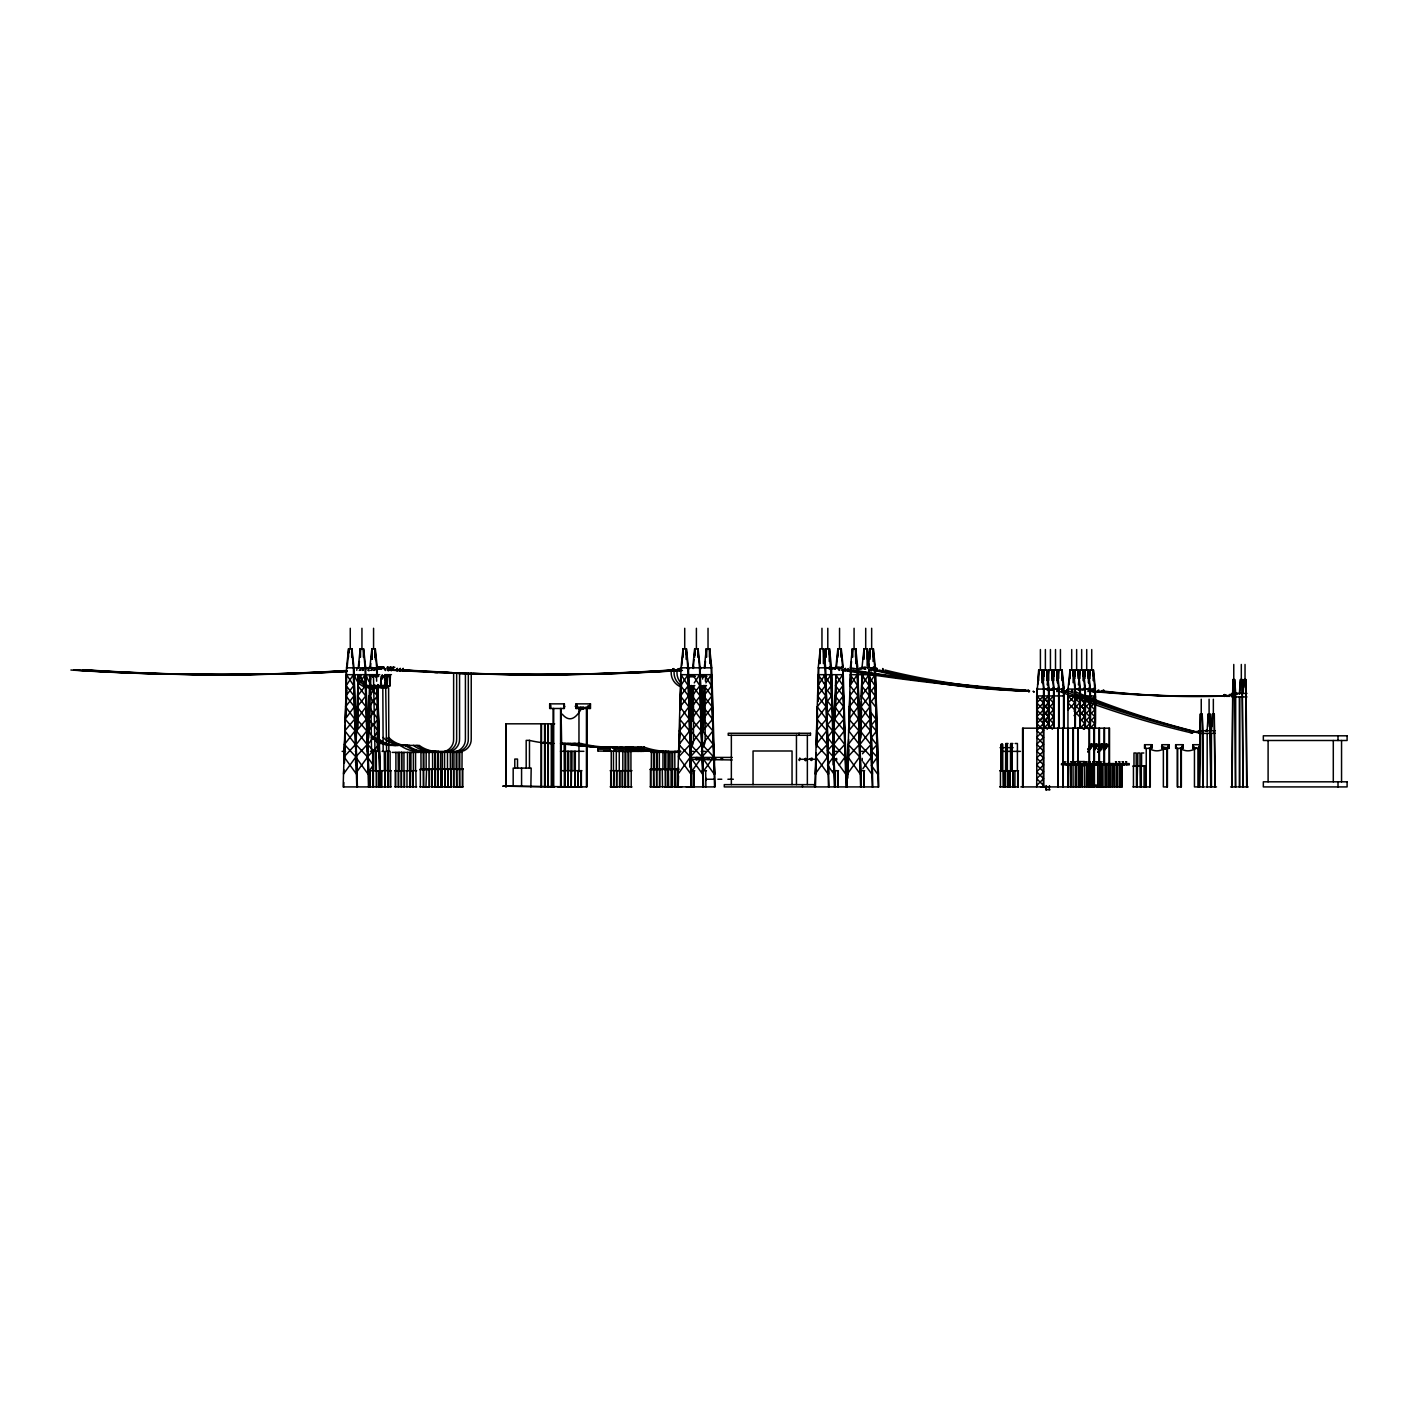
<?xml version="1.0" encoding="UTF-8"?>
<svg xmlns="http://www.w3.org/2000/svg" width="1418" height="1418" viewBox="0 0 1418 1418"><rect width="100%" height="100%" fill="white"/><g stroke="black" fill="none" stroke-linecap="round" stroke-linejoin="round"><path stroke-width="1.5" d="M453.636 673.284L453.618 738.831A12.354 12.301 74.5 0 1 444.578 751.451L444.578 768.928M456.667 673.284L456.649 738.831A12.39 12.319 69 0 1 447.485 751.398L447.485 768.857M459.574 673.284L459.556 738.831A12.372 12.319 72 0 1 450.375 751.398L450.463 752.32M465.423 673.284L465.405 738.831A12.407 12.39 -81.1 0 1 456.188 751.451L456.188 768.928M468.33 673.284L468.312 738.831A12.372 12.337 87.4 0 1 459.095 751.398L459.095 768.857M471.237 673.284L471.219 738.831A12.372 12.354 -86.5 0 1 461.984 751.398L461.896 752.32M610.024 751.345L610.024 747.02L610.378 751.345M379.758 774.139L377.684 685.798M386.848 668.658L387.469 666.85L387.823 668.534M389.737 668.658L390.358 666.85L390.712 668.534M390.499 669.899C392.396 673.231 392.219 665.467 390.499 669.899M392.626 668.658L393.265 666.85L393.619 668.534M834.812 668.658L835.574 666.832L835.805 668.534M840.608 668.658L841.37 666.832L841.601 668.534M847.237 669.899C848.053 673.656 849.364 665.786 847.273 669.562M862.055 667.878C860.212 669.03 864.076 670.271 850.357 667.825L850.587 683.831M872.726 668.658L873.506 666.832L873.718 668.534M1051.961 689.91L1052.723 688.102L1052.936 689.786M1056.871 689.91L1057.633 688.102L1057.863 689.786M1061.887 689.946C1063.216 694.04 1060.487 688.404 1062.915 691.027C1060.132 695.369 1062.791 684.451 1062.88 689.786M1083.21 689.91L1083.831 688.12L1084.185 689.786M1088.049 689.91L1088.669 688.12L1089.042 689.786M1093.118 689.946C1094.129 694.395 1092.197 687.748 1094.076 691.346C1091.169 694.696 1094.271 684.575 1094.111 689.786M702.654 759.038L702.584 774.122L690.229 756.982L701.68 744.61L699.677 685.054L701.715 686.241L703.824 685.479M714.3 759.038L714.211 774.122L704.232 760.278M654.212 768.857L654.123 751.398A74.037 73.541 -90 0 1 629.362 747.02L629.362 751.345L598.077 751.061L598.166 747.02L644.002 747.091A74.037 73.541 -90 0 0 668.711 751.398L668.711 768.857L668.8 751.398M614.685 751.345L614.508 747.02L614.668 748.101M638.153 747.162L638.1 751.416L638.1 747.091A74.037 73.541 90 0 0 662.826 751.398M640.883 749.307L641.06 747.144L641.06 751.469L640.883 749.307L636.877 749.307M644.038 751.345L644.002 747.091L644.038 751.345L615.82 751.416M705.668 779.244L705.774 777.986L705.774 780.52L705.668 779.244L713.981 779.244M799.238 760.385L799.841 758.01L799.504 760.544M805.725 759.942L805.619 758.346L805.814 760.704M379.368 750.831L380.378 774.139M692.285 770.559L702.07 756.982L700.173 674.791M703.913 770.559L713.697 756.982L711.801 674.791M345.762 717.047L346.541 667.825L348.544 648.735L351.983 648.735L353.986 667.825L357.017 774.015M365.667 674.791L368.68 774.122M688.492 674.791L691.523 774.122M818.842 667.825L817.743 701.325L818.239 667.825L820.242 648.735L823.681 648.735L825.684 667.825L828.715 774.015M824.514 663.571L826.074 648.735L829.512 648.735L831.515 667.825L834.546 774.015M850.357 667.825L852.36 648.735L855.798 648.735L857.801 667.825L860.832 774.015M869.429 674.791L872.442 774.122M875.385 675.021L878.398 774.352M823.379 663.571L823.379 648.735L826.02 685.656L828.094 774.015L815.74 756.875L816.077 752.763M379.794 674.684L346.541 674.684L343.138 786.919L391.173 786.919M343.741 786.919L343.883 782.523M344.485 762.707L345.283 736.296M345.886 716.498L346.683 690.087M355.546 762.707L358.222 674.684M357.23 727.505L358.027 701.095M358.63 681.278L358.843 674.684M367.51 751.7L369.85 674.684M368.52 738.494L369.389 709.886M369.921 692.285L370.47 674.684M677.591 786.919L680.995 667.825L682.997 648.735L686.436 648.735L688.439 667.825L691.931 786.848M678.194 786.919L678.531 775.912M679.133 756.113L679.931 729.703M680.534 709.886L681.331 683.494M689.875 767.103L692.339 685.692L700.208 695.99L691.754 706.873L691.984 719.227M691.878 720.893L692.693 694.483M701.839 756.113L703.966 685.692L706.501 685.638L701.112 685.798M703.168 731.901L704.037 703.293M846.688 786.919L843.267 674.684L818.239 674.684L814.836 786.919L878.788 786.919L875.385 669.544M815.439 786.919L816.041 767.103M816.644 747.304L817.442 720.893M818.044 701.095L818.842 674.684M833.075 764.905L835.822 674.684L842.966 685.656L846.262 774.015M835.096 718.696L835.893 692.285M846.936 786.919L850.357 674.684L875.385 674.684M847.822 778.11L848.691 749.502M849.222 731.901L850.091 703.293M850.694 683.494L850.96 669.544M859.769 747.304L861.984 674.684M860.655 738.494L861.453 712.102M862.055 692.285L862.587 674.684M632.375 747.162L632.339 751.416L632.339 747.091A74.037 73.541 90 0 0 657.048 751.398L657.208 752.32M382.045 676.368C376.16 693.331 390.872 685.479 383.569 675.783C380.361 675.517 383.675 678.265 384.597 676.368M386.476 676.368L383.923 676.368L386.458 676.209L386.901 685.638L384.331 685.638L385.2 686.241L387.061 685.798L387.486 676.368L384.952 676.209L387.486 676.368M387.256 685.798L389.968 685.798L390.393 676.368L386.83 676.368L390.393 676.368M702.619 679.045L702.814 674.684M705.42 681.225L705.703 674.684M1200.426 714.034L1199.61 786.919M1207.675 726.583L1208.278 714.034L1210.05 714.034L1211.007 786.919M1211.929 726.583L1212.55 714.034M383.729 668.658L383.817 666.832L384.579 668.658M688.599 668.658L687.677 666.832L687.269 668.534M700.262 668.658L699.712 666.956M1036.7 786.919L1037.196 688.102M1065.592 691.151L1065.273 692.197L1064.262 691.346A1026.1 989.587 90 0 0 1197.359 732.645M1199.327 786.919L1200.284 714.034L1202.18 714.034L1203.138 730.749L1203.138 786.919M1207.179 730.749L1208.136 714.034M1211.451 730.749L1212.408 714.034L1214.304 714.034L1215.261 786.919M1232.951 679.559L1232.136 786.919M1239.704 693.384L1240.52 679.559M1243.763 687.464L1244.224 679.559M600.86 748.101L601.019 747.02L601.161 748.101M603.82 748.172L603.979 747.091A221.899 221.846 90 0 1 567.625 743.44L565.392 743.44A83.609 83.325 -77.1 0 1 560.5 743.652M609.598 748.172L609.74 747.091A129.587 126.078 -90 0 1 574.148 743.44M612.877 748.101L612.984 747.091L613.179 748.101M615.483 748.172L615.642 747.091A153.109 136.784 90 0 1 580.831 743.44L578.615 743.44A49.453 49.01 85.5 0 1 573.741 744.166M615.837 748.172L615.997 747.091L616.156 748.172M617.184 748.101L617.344 747.02L617.504 748.101M620.162 748.172L620.304 747.091L620.464 748.172M621.616 748.172L621.758 747.091L621.917 748.172M625.923 748.172L626.082 747.091L626.242 748.172M627.518 748.172L627.66 747.091L627.819 748.172M631.825 748.172L631.985 747.091L632.127 748.172M691.328 759.321L732.22 759.959M703.009 759.321L705.118 759.392M1198.848 746.683L1199.522 745.815L1199.398 747.782M343.812 769.726L343.528 774.015L355.883 756.875L344.432 744.503L345.318 732.503M344.237 763.309L344.432 744.503L355.085 730.802L345.194 719.121L346.666 687.358M678.46 767.705L678.034 774.122L690.389 756.982L678.938 744.61L679.949 730.908M816.077 761.165L815.226 774.015L827.58 756.875L816.112 744.503L817.388 712.953M1148.881 748.296A1859.902 152.4 90 0 0 1164.763 748.296L1165.791 747.357L1165.436 749.023L1164.125 747.056L1164.284 749.023L1168.822 746.542M1231.852 786.919L1232.809 679.559L1234.724 679.559L1235.681 693.384L1235.681 786.919M1239.403 693.384L1240.36 679.559L1242.274 679.559L1243.125 786.919M1243.125 693.384L1244.082 679.559L1245.997 679.559L1246.954 786.919M848.62 739.363L847.344 774.015L859.698 756.875L848.248 744.503L858.9 730.802L849.01 719.121L850.02 692.48M369.389 708.965L368.308 737.785L369.265 696.008L377.082 685.798L379.475 744.645M688.333 685.107L690.903 774.122L678.548 756.982L679.825 725.059M702.07 756.982L690.601 744.61L701.272 730.908L691.381 719.227L692.533 690.867M839.226 765.082L845.128 756.875L833.678 744.503L844.348 730.802L834.458 719.121L835.929 687.358M848.691 746.577L847.964 774.015M861.453 708.929L860.371 737.768L861.488 701.431M1037.267 695.937L1037.267 723.747M1044.109 695.937L1044.109 723.517M1043.524 709.727L1036.7 716.799L1043.542 723.605L1043.542 695.937L1036.7 702.885L1040.138 706.324L1036.7 709.851L1036.7 723.747L1043.542 716.604M1049.09 695.937L1049.09 723.517M1042.833 717.916L1048.522 723.552L1048.522 695.937L1043.045 701.485M1054.141 695.937L1054.141 723.517M1053.556 709.727L1050.153 713.201L1053.556 716.657L1050.153 720.131L1053.574 723.605L1053.574 695.937L1050.153 699.428L1053.556 702.885L1050.153 706.341L1053.574 709.815M1075.376 695.937L1075.376 709.691M1074.809 709.727L1074.826 695.937L1067.984 702.903L1067.984 709.833L1074.809 702.885L1067.984 695.937L1095.44 695.937L1095.387 723.517M1080.286 695.937L1079.736 716.586M1080.286 716.586L1079.736 695.937L1074.277 701.591M1085.337 695.937L1085.337 723.517M1081.367 699.428L1084.77 702.885L1081.367 706.341L1084.77 709.638L1081.367 713.201L1084.77 716.657L1081.367 720.131L1084.788 723.605L1084.788 695.937L1081.225 699.854L1084.77 703.452L1081.225 706.483M1090.389 695.937L1090.389 723.517M1089.804 709.727L1086.401 713.201L1089.804 716.657L1086.401 720.131L1089.822 723.605L1089.822 695.937L1087.482 700.51M1094.802 709.727L1091.399 713.201L1094.82 716.657L1091.399 720.131L1094.82 723.605L1094.82 695.937L1091.399 699.428L1094.802 702.885L1091.399 706.341L1094.82 709.815M345.318 724.952L344.078 763.309M357.088 728.958L357.885 685.763L365.064 674.791L367.173 744.627L355.723 756.999L368.077 774.122L367.173 744.627L356.521 730.908L358.027 697.798M714.3 756.982L713.325 744.61L702.654 730.908L703.86 701.431M817.495 719.121L816.733 744.503M855.497 657.225L855.497 648.735L858.138 685.656L859.326 744.503L847.875 756.875L860.212 774.015L859.326 744.503L848.655 730.802L849.861 701.325M358.825 674.791L357.885 685.763L365.702 695.99L357.247 706.873L366.411 719.227L356.521 730.908M369.903 674.808L369.726 690.903L370.523 674.808M681.189 680.285L680.073 706.873L689.237 719.227L679.346 730.908L690.017 744.61L678.548 756.982M835.929 680.179L835.06 719.121M848.655 730.802L858.546 719.121L849.382 706.767L857.855 695.884L850.038 685.656L850.977 674.684M862.587 674.791L861.807 690.867M1149.963 786.919L1149.945 748.101M1181.034 748.101L1180.591 749.005M347.144 667.825L348.101 657.225M348.474 652.971L348.846 648.735L348.846 652.971M358.843 667.825L359.41 661.462M359.782 657.225L360.544 648.735L360.544 657.225M370.47 667.825L370.842 663.571M371.215 659.335L372.172 648.735L372.172 659.335M681.792 665.698L682.732 655.098M693.296 667.825L694.04 659.335M694.43 655.098L694.997 648.735L694.997 655.098M704.923 667.825L705.473 661.462M705.863 657.225L706.607 648.735L706.607 657.225M819.232 663.571L820.366 650.862M825.63 657.225L826.393 648.735M836.425 667.825L838.127 648.735L838.127 655.098M850.96 667.825L851.527 661.462M851.899 657.225L852.661 648.735L852.661 657.225M863.349 659.335L864.289 648.735M869.305 659.335L869.872 652.971M1037.639 684.841L1038.986 669.987M1043.382 676.351L1043.949 669.987L1043.949 676.351M1053.521 676.351L1054.088 669.987L1054.088 676.351M1068.959 684.841L1070.289 669.987M1074.649 676.351L1075.216 669.987L1075.216 676.351M1084.717 676.351L1085.284 669.987L1085.284 676.351M704.019 692.569L703.275 730.908M358.222 667.825L360.225 648.735L363.664 648.735L365.684 667.825M369.85 667.825L371.853 648.735L375.291 648.735L377.294 667.825M692.675 667.825L694.678 648.735L698.117 648.735L700.12 667.825L703.541 786.919M704.303 667.825L706.306 648.735L709.744 648.735L711.747 667.825L715.168 786.919L661.71 786.848M843.267 667.825L841.264 648.735L837.825 648.735L835.822 667.825L831.515 667.825M861.984 667.825L863.987 648.735L867.426 648.735L869.429 667.825L874.764 667.825L873.063 648.735L873.063 661.462M868.596 661.462L869.943 648.735L873.382 648.735L875.385 667.825M1037.249 690.513L1038.703 669.987L1042.106 669.987L1044.109 689.077L1044.109 728.178M1042.797 678.478L1043.683 669.987L1047.087 669.987L1049.09 689.077L1049.09 728.178M1047.193 684.841L1048.735 669.987L1052.156 669.987L1054.141 689.077M1052.918 678.478L1053.804 669.987L1057.208 669.987L1059.211 689.077L1063.553 689.077L1061.852 669.987L1061.852 680.605M1062.986 684.841L1064.12 689.077L1062.153 669.987L1058.714 669.987L1057.385 682.714L1057.208 669.987M1075.376 728.178L1075.429 689.077L1073.426 669.987L1069.987 669.987L1067.984 689.077L1094.82 689.077L1093.118 669.987L1093.118 680.605M1074.241 676.351L1074.915 669.987L1078.336 669.987L1080.356 689.077L1080.303 728.178M1078.389 684.841L1079.949 669.987L1083.387 669.987L1085.39 689.077M1084.096 678.478L1084.983 669.987L1088.421 669.987L1090.424 689.077M1088.652 682.714L1089.999 669.987L1093.438 669.987L1095.44 689.077M604.103 750.778L611.991 751.416M610.059 747.658L610.343 748.101M641.202 750.849L628.918 750.849M691.24 757.425L732.22 757.425M836.602 760.172L836.602 758.382M389.968 685.798L387.486 685.798M700.687 685.798L699.854 686.241M1235.308 694.04L1234.688 693.03L1234.422 694.217M816.024 759.924L816.024 758.648M598.219 751.274L598.219 747.091L592.015 746.683A425.772 402.074 -90 0 1 560.801 743.44A72.229 71.981 81.5 0 0 568.122 743.812M626.579 747.091L626.526 751.345L626.526 747.02A74.037 73.541 90 0 0 651.252 751.327M381.956 668.534L381.867 666.903L380.627 667.275M838.694 668.534L838.056 667.134M867.745 668.534L867.089 667.134M1066.974 689.768C1067.683 692.533 1066.496 692.817 1066.885 689.768M387.788 667.683L387.681 668.658M844.384 669.562C847.025 665.042 844.827 674.72 844.454 669.243M1052.9 688.935L1052.812 689.91M366.074 667.382C362.848 669.562 369.247 666.885 366.145 668.534M368.964 667.382C365.755 669.562 372.154 666.885 369.052 668.534M371.853 667.382C368.645 669.562 375.043 666.885 371.941 668.534M377.737 667.275C379.51 664.936 379.439 671.122 377.808 668.534M688.386 667.275L689.449 668.658M1145.088 745.939L1145.07 747.694M377.348 668.534C374.37 665.964 373.838 671.512 377.578 667.134M380.237 668.534L376.621 668.534M831.037 668.534C829.53 671.441 829.264 665.432 831.072 667.275M835.876 667.382L835.663 668.658M863.137 668.534L861.807 668.658M1049.196 689.786C1047.654 692.658 1047.423 686.702 1049.214 688.545M1080.268 689.786C1078.761 692.693 1078.495 686.684 1080.303 688.545M381.052 676.528C385.483 672.15 386.83 688.864 381.69 685.798C382.435 685.319 377.932 676.102 383.587 676.368M389.737 685.798L389.383 676.368M379.492 667.275L380.467 667.134M380.786 668.924L379.528 668.534M382.381 667.275L383.374 667.134M1198.6 731.44L1199.096 733.425L1215.261 733.301M1207.356 729.969L1207.09 731.085L1207.48 730.004M862.25 758.382L862.25 760.828M384.952 668.941C386.635 669.704 384.597 672.274 385.093 668.693M1176.178 745.939L1176.284 747.765M694.271 682.891L699.57 674.791L699.801 686.17M705.898 682.891L711.198 674.791L713.325 744.61L701.857 756.982M824.691 684.22L830.913 674.684L829.211 648.735L829.211 661.462M850.038 685.656L857.199 674.684L860.62 786.848M868.543 684.557L874.782 675.021L877.795 774.352L871.361 765.436L877.281 757.23L871.361 750.831L876.891 744.858L871.361 737.732L876.484 731.139L871.361 725.094L876.129 719.458L871.361 713.024M356.485 772.331L367.563 756.999L356.095 744.627L366.766 730.908L356.875 719.227L366.039 706.873L357.584 695.99L365.401 685.763L358.222 674.791L358.364 680.285M368.184 772.367L373.324 765.224L367.422 757.017L378.872 744.645L368.201 730.926L378.092 719.245L368.928 706.891L377.401 696.008L369.584 685.798M862.835 768.769L871.326 756.982L859.857 744.61L870.528 730.908L860.637 719.227L869.801 706.873L861.346 695.99L861.984 674.791L869.163 685.763L861.346 695.99L861.435 699.606M679.913 728.958L679.701 719.227L688.864 706.873L680.41 695.99L681.048 674.791L688.226 685.763L680.41 695.99L680.693 706.873M691.381 719.227L700.545 706.873L692.09 695.99L699.907 685.763L692.728 674.791M834.458 719.121L843.621 706.767L835.149 695.884L842.966 685.656L843.267 669.544M1088.669 747.357L1091.381 743.883L1093.154 745.248M1088.811 747.481L1091.381 743.883M1087.695 749.36L1091.771 744.149L1093.154 745.23M1087.925 749.537L1092.02 744.326M1088.173 749.732L1092.285 744.521M1088.421 749.927L1092.534 744.698M1088.669 750.104L1092.746 744.875M1093.632 747.286L1096.238 743.776L1098.188 745.248M1093.845 747.481C1096.114 742.022 1098.737 744.113 1094.501 747.995M1094.04 747.623L1096.628 744.149M1094.253 747.8L1096.858 744.326M1093.473 749.927L1097.372 744.698M1093.703 750.104L1097.319 744.521M1093.934 750.246L1097.567 744.698M1094.111 750.37L1097.78 744.875M1094.288 750.476L1098.117 745.159M1098.755 747.357L1101.343 743.794L1103.239 745.248M1098.897 747.481C1103.505 738.548 1104.994 749.555 1097.851 752.107M1097.78 749.36L1101.68 744.149M1097.993 749.537L1101.91 744.326M1098.259 749.732L1102.158 744.521M1098.507 749.927L1102.406 744.698M1098.755 750.104L1102.655 744.875M1097.674 752.001L1103.009 745.035M1103.771 747.357L1106.341 743.794L1108.238 745.248M1104.09 747.623L1106.359 743.883M1104.303 747.8L1106.909 744.326L1108.238 745.23L1104.285 750.441M1104.569 747.995L1107.157 744.521M1103.452 749.732L1106.058 746.258M1103.523 749.927L1107.618 744.698M1103.753 750.104L1107.848 744.875M1103.984 750.246L1108.025 745.035M871.361 690.903L875.119 685.993L869.074 676.758M838.871 668.516C838.747 673.018 841.37 668.339 834.794 667.825M864.2 667.134L864.838 668.534L863.846 668.658M680.073 706.873L688.528 695.99L680.711 685.763L687.89 674.791L688.74 686.082L688.563 685.213M817.459 717.065L817.264 706.767L825.719 695.884L817.902 685.656L825.081 674.684L828.484 786.919M816.112 744.503L826.783 730.802L816.892 719.121L826.056 706.767L817.601 695.884L825.418 685.656L818.239 674.684M700.971 759.321L698.595 759.321M703.505 759.321L701.148 759.321M709.39 759.321L707.033 759.321L709.337 759.392M713.626 759.321L711.251 759.321M716.214 759.321L713.839 759.321M722.967 759.321L720.61 759.321M702.654 730.908L712.545 719.227L703.381 706.873L711.836 695.99L704.019 685.763M1042.886 708.752L1048.522 702.903L1045.101 699.428M862.445 753.791L870.953 744.61L868.826 674.791L861.648 685.763L869.464 695.99L861.01 706.873L870.173 719.227L860.283 730.908L870.953 744.61L871.84 774.122L863.03 761.909M1081.119 713.449L1080.25 714.371L1084.77 709.638M1074.029 715.611L1079.718 709.727M1042.833 722.595L1048.522 716.639L1042.815 711.021M702.849 757.974L705.012 757.868M707.068 757.974L709.177 757.797M1081.154 720.344L1084.77 716.551L1079.311 711.18M362.122 668.622L368.308 667.825M1199.398 733.372L1198.795 732.432M1074.029 708.699L1079.718 702.885L1074.029 697.107M1045.101 706.341L1048.505 702.885L1043.045 697.337M1042.815 715.611L1048.522 709.833L1045.332 706.589M1048.505 709.727L1045.101 713.201L1048.505 716.657L1045.101 720.131L1048.522 723.605M1040.121 720.131L1043.524 716.657L1036.7 709.851L1036.7 695.937L1064.12 695.937M1043.524 723.481L1036.735 730.394L1043.542 737.325L1036.735 744.202L1043.542 751.115L1036.7 758.01L1043.542 764.905L1036.7 771.746L1043.542 778.642L1036.7 785.519M1042.833 729.242L1048.505 723.481M1053.556 723.481L1050.153 726.938L1052.422 729.242M1079.683 716.693L1074.029 710.985M1084.77 723.481L1081.367 726.938L1083.618 729.242M1084.15 729.242L1089.804 723.481M1094.802 723.481L1091.399 726.938L1093.668 729.242M379.297 667.134L380.272 667.275M382.186 667.134L383.179 667.275M388.053 667.134L389.046 667.275M390.943 667.134L391.935 667.275M393.849 667.134L394.842 667.275M836.035 667.134L837.028 667.275M838.924 667.134L839.917 667.275M841.831 667.134L842.806 667.275M862.179 667.134L863.172 667.275M865.069 667.134L866.061 667.275M865.742 669.066L864.696 668.658M867.976 667.134L868.95 667.275M882.652 668.693C884.017 670.448 882.191 672.026 882.74 668.516M1053.184 688.386L1054.159 688.545M1063.11 688.386L1064.085 688.545M1084.433 688.386L1085.408 688.545M1094.359 688.386L1095.334 688.545M550.804 705.42L550.769 707.617M695.742 757.797C698.525 755.936 697.762 761.891 695.564 759.321M698.312 757.797L700.74 757.797M588.045 705.49L589.87 706.891L587.903 706.997M698.808 757.797L700.137 759.321L698.117 759.321M701.361 757.797L702.991 757.797M711.464 757.797L713.396 757.797M714.069 757.797L716.001 757.797M720.823 757.797L722.755 757.797M877.051 668.41C875.101 674.294 881.021 666.761 872.708 667.825M372.633 676.811L371.906 675.783L369.371 676.368L374.795 676.209L372.562 676.811A15.102 15.049 90 0 1 372.225 674.649M707.298 757.726L709.23 757.868M1200.302 729.915C1199.504 735.127 1198.742 727.009 1200.319 731.83M1068.463 688.12L1067.878 689.786M587.85 706.731L581.752 708.38L575.761 706.182M688.599 676.953L689.467 676.368L688.421 675.783M361.023 668.924L367.156 667.825M372.686 668.924L376.78 668.179M677.538 668.924L681.633 668.179M1229.176 694.643L1233.394 693.881M1059.246 691.275A942.19 937.989 -90 0 0 1190.429 732.645L1200.993 730.749M365.472 668.764L371.215 667.825M368.361 668.764L374.104 667.825M1226.694 695.139L1222.848 695.777A1130.518 1107.458 -90 0 1 1090.336 691.275M1190.429 732.645L1194.293 732.025M699.943 676.989L701.13 676.368L699.748 675.766M347.055 670.661L334.152 671.423A2210.29 2202.863 90 0 1 73.807 670.023M345.637 670.909L337.041 671.423A2210.29 2202.863 -90 0 1 76.696 670.023M347.215 671.175L342.908 671.423A2210.29 2202.863 -90 0 1 82.563 670.023M563.602 707.724L564.789 706.554L563.637 705.189M423.964 751.451L421.022 751.327A30.398 30.221 -48.6 0 1 405.264 745.407M346.541 667.825L363.363 667.825M371.569 667.825L376.692 667.825L374.99 648.735L374.99 657.225M680.995 667.825L711.747 667.825M818.239 667.825L830.913 667.825M384.615 674.684L391.457 674.684M680.995 674.684L711.747 674.684M1036.7 689.077L1048.522 689.077L1048.522 728.178M1050.171 689.077L1058.643 689.077L1056.942 669.987L1056.942 680.605M1231.852 693.384L1246.954 693.384M1231.852 696.929L1246.954 696.929M554.668 723.818L505.818 723.818L505.818 786.919M561.28 723.818L561.652 744.734M1199.327 730.749L1215.261 730.749M561.918 743.44L564.151 743.44A246.785 242.496 90 0 0 600.966 747.091M570.869 743.44L568.636 743.44A69.801 69.092 -90 0 1 563.761 743.794M574.219 743.44L571.986 743.44A73.594 73.275 80.2 0 1 564.701 743.776M575.318 743.44L577.551 743.44A102.575 94.439 67 0 0 612.718 747.144L612.842 747.782M1005.805 743.493L1008.038 743.493M1010.609 743.493L1012.824 743.493M1015.182 743.493L1017.415 743.493L1017.415 770.701M1200.213 744.698L1192.857 744.698L1192.857 748.385L1200.213 748.385M598.041 747.658L643.878 747.711M1000.062 747.676L1003.625 747.676M1004.742 747.676L1008.304 747.676M1009.581 747.676L1013.126 747.676M597.988 749.183L610.024 749.183M614.331 749.183L637.923 749.253M639.819 749.253L643.825 749.253M618.851 750.849L622.856 750.849M560.447 751.31L583.897 751.31M342.128 751.38L345.549 751.38M355.333 751.38L356.308 751.38M370.435 751.38L372.65 751.38L372.65 770.701M378.482 751.38L373.873 751.38L373.732 770.772M382.045 751.38L384.278 751.38L384.42 770.772M680.906 751.398L651.216 751.451L651.216 752.391L677.857 752.32L677.857 751.398A11.309 11.255 80.1 0 0 679.506 751.522M689.839 751.38L690.867 751.38M691.488 751.38L693.721 751.38M701.201 751.38L702.513 751.38M703.151 751.38L705.366 751.38M832.969 751.38L834.44 751.38M835.167 751.38L837.382 751.38M861.364 751.38L863.58 751.38M1002.756 751.38L1020.481 751.38M392.201 752.391L419.267 752.391M420.933 752.391L447.574 752.32M448.177 752.32L459.184 752.32M462.073 752.32L459.786 752.32L459.769 768.857M678.442 752.32L680.02 752.32M1143.812 752.993L1141.579 752.993L1141.579 766.057M799.185 759.286L815.74 759.286M832.738 759.286L836.531 759.286M804.538 759.605L805.867 759.605M1076.12 761.572L1084.841 761.572L1084.841 765.809M1129.26 764.71L1061.426 764.71L1061.603 763.611L1129.26 763.611L1129.082 764.71M1145.886 766.057L1132.911 766.057L1145.886 766.145L1145.886 786.919M678.637 768.857L650.1 769.495L678.637 769.425M422.741 769.371L430.008 769.425M434.351 769.371L441.742 769.495M444.33 769.371L451.58 769.371M463.19 769.371L455.94 769.425M653.024 769.371L660.274 769.425M664.617 769.371L671.689 769.495M678.637 769.371L674.596 769.425M560.854 770.701L581.912 770.701M610.165 770.701L620.34 770.701M690.424 770.701L694.785 770.772M702.07 770.701L706.448 770.701M832.969 770.701L838.463 770.701M859.946 770.701L864.661 770.701M717.88 779.244L721.78 779.244M727.895 779.244L733.336 779.244M1093.083 785.147L1096.947 785.147L1096.947 786.919M422.741 786.848L430.008 786.777L419.834 786.848M434.351 786.848L441.742 786.919M444.33 786.848L451.58 786.777L431.444 786.919M455.94 786.848L463.19 786.777L453.016 786.919M557.504 786.848L581.912 786.848M617.379 786.848L610.165 786.795L620.34 786.919M653.024 786.848L660.274 786.777L650.1 786.848M664.617 786.848L671.689 786.919M674.596 786.848L681.863 786.848M686.206 786.848L693.473 786.848M1040.511 786.777L1044.871 786.777M1020.8 786.919L1122.187 786.919L1122.187 764.71M1204.378 786.919L1194.452 786.919L1194.452 748.385M1205.938 786.919L1216.502 786.919M1230.611 786.919L1236.921 786.919M1238.18 786.919L1248.195 786.919M1045.633 789.72L1050.011 789.72M446.369 672.575L475.828 673.461A2210.29 2202.863 90 0 0 682.413 670.43M434.723 672.575L461.275 673.461A2210.29 2202.863 -90 0 0 674.294 670.023A15.102 15.049 -90 0 0 681.633 685.851M452.165 672.575L404.874 670.023M449.276 672.575L399.078 670.023M437.613 672.575L387.415 670.023M401.968 670.023L425.613 671.423M390.304 670.023L464.182 673.461A2210.29 2202.863 90 0 0 677.201 670.023A15.102 15.049 -90 0 0 680.924 682.962M357.035 668.516L356.733 670.395M1101.538 690.655L1105.384 691.275A962.131 863.686 90 0 0 1230.594 695.777M1086.862 689.077L1090.708 689.715M1091.612 690.655L1095.44 691.275A1041.716 1037.941 90 0 0 1224.815 695.777M1076.9 689.077L1082.661 690.017M1055.683 689.077L1059.53 689.715M1045.828 689.077L1053.503 690.336M871.556 667.825L875.385 668.445M859.787 667.825L865.529 668.764M833.642 667.825L837.471 668.445M827.687 667.825L835.344 669.083M379.794 667.825L383.622 668.445M373.998 667.825L381.672 669.083M1046.98 689.077L1051.075 689.822M828.839 667.825L832.933 668.552M375.15 667.825L381.282 668.924M689.343 676.9C694.129 677.077 687.801 674.472 689.343 676.9A15.102 15.049 -90 0 1 688.74 674.649M377.826 685.213L377.755 686.17L375.593 685.798M374.972 685.213L374.866 686.17L372.686 685.798M1192.857 746.542L1195.853 748.296A1859.902 152.4 -90 0 1 1179.971 748.296M1161.767 746.542L1164.763 748.296M1232.951 693.136C1231.639 697.656 1231.196 690.442 1232.969 695.21M1074.046 704.126L1079.736 709.815M375.823 685.798L378.003 685.337M372.916 685.798L375.114 685.337M1240.076 693.296L1239.19 694.217M694.093 667.134L693.136 668.534M1036.7 695.937L1043.524 702.885L1040.121 706.341L1043.542 709.815M1086.401 699.428L1089.804 702.885L1086.401 706.341L1089.822 709.815M1081.367 706.341L1084.788 709.815M1074.826 709.815L1067.984 702.903L1067.984 695.937M1084.167 724.669L1088.669 729.242M1042.886 704.09L1048.522 709.815M1042.868 724.669L1047.37 729.242M1036.771 723.534L1043.542 730.43L1036.735 737.307L1043.542 744.237L1036.735 751.097L1043.542 758.01L1036.7 764.905L1043.542 771.746L1036.7 778.642L1043.542 785.519M1088.882 689.875C1087.606 693.207 1087.801 691.328 1090.247 688.545M1057.81 689.875C1056.375 693.42 1056.906 691.045 1059.069 688.545M713.697 756.982L702.247 744.61L712.899 730.908L703.009 719.227L712.173 706.873L703.718 695.99L711.535 685.763L704.356 674.791M373.324 750.618L367.794 744.645L378.446 730.926L368.556 719.245L377.72 706.891L369.265 696.008M679.701 719.227L689.591 730.908L678.938 744.61L679.169 756.982M875.757 707.103L871.361 701.449L875.42 696.22L868.862 687.641M817.264 706.767L826.428 719.121L816.538 730.802L827.208 744.503L815.74 756.875L815.829 774.015M692.108 685.798L694.838 685.638L692.339 685.798L691.754 706.873L700.917 719.227L691.027 730.908L701.68 744.61L702.672 756.982M850.357 674.684L857.535 685.656L849.719 695.884L858.174 706.767L849.01 719.121L849.276 730.802M824.071 674.684L831.249 685.656L827.492 690.566L831.568 695.884L832.508 706.767L833.944 774.015L827.492 765.082L833.412 756.875L827.492 750.494L833.04 744.503L827.492 737.395L832.632 730.802L827.492 724.758L832.277 719.121L827.492 712.687L831.887 706.767L827.492 701.112L831.568 695.884L830.913 674.684L834.422 786.848M824.142 682.785L826.02 685.656M346.541 674.684L353.72 685.656L345.903 695.866L354.358 706.767L345.194 719.121L345.283 723.003M373.838 670.395L375.061 669.899L374.175 670.395M370.949 670.395L372.172 669.899L371.286 670.395M362.175 670.395L363.398 669.899L362.512 670.395M359.286 670.395L360.509 669.899L359.623 670.395M629.362 751.345L629.096 747.215M609.74 747.091L609.9 748.172M603.979 747.091L604.139 748.172M368.379 670.395C369.903 670.608 369.123 671.033 367.918 670.094M874.941 667.275L873.577 668.658M1033.102 691.346L1034.254 692.126L1033.474 691.346M678.566 670.094L679.718 670.856L678.938 670.094M675.677 670.094L676.829 670.856L676.049 670.094M1064.617 691.346L1065.273 692.197L1065.609 691.151M1236.478 694.217L1236.726 693.03L1237.347 694.04M1231.71 695.564L1232.756 696.504L1232.029 695.564M1227.97 695.564L1229.016 696.504L1228.289 695.564M1225.914 695.564L1226.978 696.504L1226.233 695.564M1207.143 730.908L1206.363 729.915L1205.956 731.085M1199.61 732.432L1200.408 733.425L1199.929 732.432M700.12 668.534L700.35 666.832L701.112 668.658M1235.45 694.217L1235.858 693.03L1236.443 693.934M1089.822 689.077L1088.12 669.987L1088.12 678.478M1084.77 689.077L1083.068 669.987L1083.068 680.605M1053.592 689.077L1051.872 669.987L1051.872 680.605M1048.522 689.077L1046.803 669.987L1046.803 680.605M1041.822 669.987L1043.542 689.077L1043.542 786.919L1043.63 728.178M868.826 667.825L867.125 648.735L867.125 665.698M842.664 667.825L840.963 648.735L840.963 657.225M365.064 667.825L363.363 648.735L363.363 657.225M615.873 747.711L615.802 748.172M614.384 747.658L614.331 751.345M713.839 759.038L714.832 774.122M702.194 759.038L703.186 774.122M1245.855 679.559L1246.67 786.919M1242.133 679.559L1242.948 786.919M1234.582 679.559L1235.397 786.919M1214.162 714.034L1214.978 786.919M1209.909 714.034L1210.724 786.919M1202.039 714.034L1202.854 786.919M382.24 674.684L382.435 679.045M376.373 674.684L376.656 681.225M373.466 674.684L374.99 751.38M370.577 674.684L371.551 751.38M878.185 786.919L874.764 669.544M872.832 786.919L869.429 669.544M872.23 786.919L868.826 669.544M857.801 674.684L861.205 786.919L861.116 770.701M846.067 786.919L842.664 669.544M831.515 674.684L834.936 786.919L834.972 770.701M825.684 674.684L829.016 786.848M714.548 786.919L711.145 667.825L709.443 648.735L709.443 657.225M377.631 685.692L380.715 786.919M377.028 685.692L380.095 786.919M369.088 786.919L365.684 669.544M368.485 786.919L365.064 669.544M353.986 674.684L357.407 786.919M356.787 786.919L353.383 667.825L351.682 648.735L351.682 657.225M835.805 674.684L835.893 678.336M386.6 751.38L385.714 687.765A15.102 15.049 -90 0 1 376.78 685.851M703.009 779.244C702.761 775.593 703.062 782.896 702.814 779.244M383.161 751.38L382.825 687.765A15.102 15.049 90 0 1 373.891 685.851M388.851 751.38L388.603 687.765A15.102 15.049 90 0 1 377.773 684.539M357.956 674.95L357.992 728.019M1341.552 740.497L1341.552 781.814M1338.007 735.8L1338.007 740.497M1338.007 781.814L1338.007 786.919M1333.292 740.497L1333.292 781.814M1268.1 740.497L1268.1 781.814M1245.039 664.457L1245.039 679.559M1241.317 664.457L1241.317 679.559M1239.704 696.929L1239.704 786.919M1239.403 696.929L1239.403 786.919M1233.766 664.457L1233.766 679.559M1213.347 699.234L1213.347 714.034M1211.451 733.301L1211.451 786.919M1209.093 699.234L1209.093 714.034M1207.179 733.301L1207.179 786.919M1201.241 699.234L1201.241 714.034M1199.912 744.698L1199.912 748.385M1198.494 748.385L1198.494 786.919M1198.192 748.385L1198.192 786.919M1193.158 744.698L1193.158 748.385M1182.665 744.698L1182.665 748.385M1181.354 748.385L1181.354 786.919L1177.312 786.919L1177.312 748.385M1181.052 748.385L1181.052 786.919M1177.631 748.385L1177.631 786.919M1175.912 744.698L1175.912 748.385M1168.822 744.698L1168.822 748.385M1167.422 748.385L1167.422 786.919L1163.363 786.919L1163.363 748.385M1167.103 748.385L1167.103 786.919M1151.576 744.698L1151.576 748.385M1150.282 748.385L1150.282 786.919L1132.911 786.919M1146.24 748.385L1146.24 786.919M1145.638 766.057L1145.638 786.919M1144.822 744.698L1144.822 748.385M1144.078 766.057L1144.078 786.919M1141.295 766.057L1141.295 786.919M1141.047 766.057L1141.065 786.919M1140.515 766.057L1140.746 786.919M1140.267 766.057L1140.267 786.919M1140.001 766.057L1140.001 752.993L1137.768 752.993L1137.768 766.057M1137.502 766.057L1137.023 786.919M1136.722 766.057L1136.935 786.919M1136.474 766.057L1136.474 786.919M1136.208 766.057L1136.208 752.993L1133.975 752.993L1133.975 766.057M1133.443 766.057L1133.443 786.919M1124.704 763.611L1124.704 764.71M1124.509 763.611L1124.509 764.71M1123.8 763.611L1123.8 764.71M1123.623 763.611L1123.623 764.71M1122.01 764.71L1122.01 786.919M1119.901 764.71L1119.901 786.919M1119.6 763.611L1119.724 786.919M1119.422 763.611L1119.422 764.71M1117.526 763.611L1117.632 786.919M1117.437 764.71L1117.437 786.919M1116.728 764.71L1116.728 786.919M1116.551 764.71L1116.551 786.919M1115.505 763.611L1115.505 764.71M1115.328 763.611L1115.328 764.71M1114.583 764.71L1114.583 786.919M1114.335 764.71L1114.406 786.919M1113.325 763.611L1113.325 764.71M1113.148 763.611L1113.148 764.71M1112.9 763.611L1112.9 764.71M1112.722 763.611L1112.527 786.919M1112.35 764.71L1112.35 786.919M1111.038 763.611L1111.216 764.71M1110.613 763.611L1110.454 786.919M1110.134 764.71L1110.134 786.919M1109.532 765.171L1109.532 728.178L1022.573 728.178L1022.573 786.919M1109.195 763.611L1109.195 764.71M1109.142 728.178L1109.142 765.171M1108.433 786.919L1108.344 763.611L1108.238 786.919M1107.44 764.71L1107.44 763.611L1107.121 764.71M1106.944 763.611L1106.944 764.71M1106.253 764.71L1106.253 786.919M1106.04 764.71L1106.075 786.919M1105.296 763.611L1105.118 764.71M1104.516 728.178L1104.516 765.171M1104.126 728.178L1103.966 786.919M1103.239 763.611L1103.062 764.71M1102.123 764.71L1102.123 786.919L1101.946 763.611M1101.733 764.71L1101.733 786.919M1101.343 763.611L1101.343 764.71M1101.166 763.611L1101.166 764.71M1100.049 764.71L1100.049 786.919M1099.73 763.611L1099.872 786.919M1099.482 728.178L1099.482 765.171M1099.145 763.611L1099.145 764.71M1099.074 728.178L1099.074 765.171M1097.762 763.611L1097.833 786.919M1097.656 764.71L1097.656 786.919M1096.965 763.611L1096.788 764.71M1095.44 690.796L1095.387 728.178M1094.82 690.796L1094.82 728.178M1094.856 763.611L1094.856 764.71M1094.448 728.178L1094.448 786.919M1094.04 728.178L1094.04 786.919M1093.686 763.611L1093.686 764.71M1093.438 669.987L1093.438 676.351M1092.835 763.611L1092.658 764.71M1092.604 764.71L1092.604 786.919M1091.718 649.55L1091.718 669.987M1091.541 763.611L1091.718 764.71M1090.885 764.71L1090.885 786.919M1090.584 763.611L1090.69 786.919M1090.424 690.796L1090.389 728.178M1089.999 669.987L1089.999 678.478M1090.212 764.71L1090.212 786.919M1089.822 690.796L1089.822 728.178M1089.52 728.178L1089.52 765.171M1089.13 728.178L1089.13 765.171M1088.421 669.987L1088.421 682.714M1088.475 764.71L1088.475 786.919M1087.606 763.611L1087.429 764.71M1086.808 764.71L1086.808 786.919M1086.702 649.55L1086.702 669.987M1086.454 764.71L1086.454 786.919M1085.39 690.796L1085.337 728.178M1085.319 763.611L1085.497 764.71M1084.983 669.987L1084.983 678.478M1084.77 690.796L1084.77 728.178M1084.398 764.71L1084.646 786.919M1083.689 761.572L1083.689 765.809M1083.387 669.987L1083.387 676.351M1083.405 763.611L1083.317 764.71L1083.139 763.611M1082.306 763.611L1082.359 786.919L1082.253 764.71M1081.668 649.55L1081.668 669.987M1081.58 763.611L1081.58 764.71M1081.402 763.611L1081.402 764.71M1080.534 764.71L1080.534 786.919M1080.356 764.71L1080.356 786.919M1079.949 669.987L1079.949 678.478M1080.091 761.572L1080.144 786.919M1079.736 728.178L1079.736 689.077L1078.034 669.987L1078.034 678.478M1079.577 763.611L1079.382 764.71M1078.992 761.572L1078.992 765.809M1078.247 728.178L1078.247 786.919M1077.964 763.611L1077.964 764.71M1077.857 728.178L1077.857 765.171M1077.503 763.611L1077.325 764.71M1076.634 649.55L1076.634 669.987M1076.333 764.71L1076.138 786.919L1076.032 764.71M1075.358 763.611L1075.234 786.919M1075.181 763.611L1075.181 764.71M1074.915 669.987L1074.915 678.478M1074.826 728.178L1074.826 689.077L1073.125 669.987L1073.125 682.714M1073.426 669.987L1073.426 676.351M1073.355 728.178L1073.355 765.171M1072.947 728.178L1073.107 786.919M1072.788 763.611L1072.788 764.71M1071.707 649.55L1071.707 669.987M1071.246 763.611L1071.246 764.71M1071.069 763.611L1070.891 786.919L1070.572 763.611M1069.987 669.987L1069.987 678.478M1068.676 764.71L1068.498 786.919M1068.286 728.178L1068.286 786.919M1067.984 690.796L1067.896 786.919M1067.045 763.611L1067.045 764.71M1066.85 763.611L1066.85 764.71M1066.123 763.611L1066.123 764.71M1065.946 763.611L1065.946 764.71M1064.12 690.796L1064.12 728.178M1063.553 690.796L1063.553 728.178M1063.216 728.178L1063.216 786.919M1062.826 728.178L1062.826 786.919M1062.153 669.987L1062.153 676.351M1060.434 649.55L1060.434 669.987M1059.211 690.796L1059.211 728.178M1058.714 669.987L1058.714 678.478M1058.643 690.796L1058.643 728.178M1058.236 728.178L1058.236 786.919M1057.846 728.178L1057.846 786.919M1055.506 649.55L1055.506 669.987M1054.141 690.796L1054.141 728.178M1053.804 669.987L1053.804 680.605M1053.592 690.796L1053.592 728.178M1052.156 669.987L1052.156 676.351M1050.437 649.55L1050.437 669.987M1049.462 785.625L1049.214 789.72M1048.735 669.987L1048.735 680.605M1046.431 785.625L1046.431 789.72M1046.183 785.625L1045.97 789.72M1045.385 649.55L1045.385 669.987M1043.683 669.987L1043.683 680.605M1042.106 669.987L1041.822 682.714M1040.404 649.55L1040.404 669.987M1038.703 669.987L1038.703 680.605M1037.267 689.077L1037.267 728.178M1022.963 728.178L1022.963 786.919M1018.496 770.772L1004.334 770.701M1018.496 786.919L1004.334 786.919M1017.947 770.701L1017.947 786.919M1017.699 770.701L1017.699 786.919M1014.916 770.701L1014.916 786.919M1013.356 786.919L1013.214 770.701L1013.108 786.919M1012.753 770.701L1012.753 786.919M1012.204 770.701L1012.204 744.326L1010.52 744.326L1010.52 770.701M1011.725 744.326L1011.832 770.701M1010.874 744.326L1010.999 770.701M1010.077 770.701L1009.97 786.919M1009.722 770.701L1009.722 786.919M1008.783 770.772L1008.783 786.848M1008.375 770.701L1008.322 786.919M1007.914 770.701L1007.914 786.919M1007.365 770.701L1007.365 744.326L1005.681 744.326L1005.539 786.919M1007.01 744.326L1007.01 770.701M1006.886 744.326L1006.886 770.701M1005.291 770.701L1005.291 786.919M1005.078 770.701L1005.078 786.919M1004.671 770.701L1004.671 786.919M1004.033 770.772L999.655 770.701M1004.033 786.848L999.655 786.919M1003.483 770.701L1003.696 786.919M1003.235 770.701L1003.235 786.919M1002.686 770.701L1002.686 744.326L1001.002 744.326L1001.002 770.701M1002.331 744.326L1002.331 770.701M1002.207 744.326L1002.207 770.701M1001.48 744.326L1001.356 770.701M1000.452 770.701L1000.452 786.919M873.382 648.735L873.382 657.225M871.662 628.28L871.662 648.735M869.943 648.735L869.943 659.335M867.426 648.735L867.426 659.335M865.707 628.28L865.707 648.735M863.987 648.735L863.987 659.335M864.111 770.701L864.111 786.919M863.863 770.701L863.863 786.919M860.868 770.701L860.868 786.919M855.798 648.735L855.798 663.571M854.079 628.28L854.079 648.735M852.36 648.735L852.36 657.225M841.264 648.735L841.264 652.971M839.545 628.28L839.545 648.735M837.825 648.735L837.825 657.225M837.914 770.701L837.914 786.919M837.666 770.701L837.666 786.919M834.635 770.701L834.723 786.919M829.512 648.735L829.512 655.098M827.793 628.28L827.793 648.735M826.074 648.735L826.074 657.225M823.681 648.735L823.681 657.225M821.961 628.28L821.961 648.735M820.242 648.735L820.242 663.571M807.356 735.286L807.356 784.633M802.464 784.633L802.464 786.919M799.114 733.266L799.114 735.286M796.455 735.286L796.455 784.633M792.042 784.633L792.042 750.991L753.047 750.991L753.047 784.633M731.351 735.286L731.351 784.633M709.744 648.735L709.744 663.571M708.025 628.28L708.025 648.735M706.306 648.735L706.306 657.225M705.65 770.701L705.898 786.919M703.044 770.701L703.044 786.919L699.517 667.825L697.816 648.735L697.816 657.225M702.796 770.701L702.796 786.919M696.398 628.28L696.398 648.735M694.678 648.735L694.678 657.225M694.235 770.701L694.235 786.919M693.987 770.701L693.987 786.919M691.594 770.772L691.204 786.919L687.836 667.825L686.135 648.735L686.135 659.335M686.436 648.735L686.436 655.098M684.717 628.28L684.717 648.735M682.997 648.735L682.997 657.225M678.176 769.371L678.176 786.848M675.73 768.928L675.73 786.919M675.269 769.425L675.269 786.919M674.95 752.391L674.95 751.451A11.326 11.291 85.6 0 0 680.02 751.008M675.145 769.371L675.145 786.848M674.755 751.451L674.862 768.928M672.628 752.391L672.628 768.928M672.486 769.425L672.486 786.919M672.026 769.425L672.238 786.919M671.086 769.371L671.086 786.848M670.98 752.32L670.944 768.857M668.445 769.371L668.658 786.848M668.197 769.371L668.197 786.848M668.091 752.32L668.055 786.848M665.911 751.398L665.822 768.857M665.733 751.398L665.733 752.32M665.751 769.425L665.751 786.919M665.166 768.928L665.166 752.391L664.953 769.425M665.166 769.371L665.29 786.919M663.004 751.451L662.95 768.928M662.259 769.425L662.507 786.919M659.742 769.371L659.742 786.848M659.335 752.32L659.335 768.857M659.476 769.371L659.476 786.848M657.013 751.398L657.101 768.857M656.835 769.371L656.711 786.848M656.445 752.32L656.445 768.857M656.463 769.371L656.587 786.848M654.301 751.398L654.301 752.32M653.68 769.425L653.928 786.919M653.521 752.391L653.521 768.928M653.556 769.371L653.556 786.848M651.394 751.451L651.305 768.928M650.897 769.425L650.897 786.919M650.437 768.928L650.437 786.919M632.003 770.701L621.74 770.701M632.003 786.919L621.74 786.919M631.205 770.701L631.205 786.919M630.939 751.416L630.939 770.701M628.706 751.416L628.741 770.825M628.529 770.772L628.529 786.972M627.997 751.469L628.174 786.919M625.781 751.469L625.781 770.772M625.568 770.701L625.498 786.972M625.037 751.416L625.037 786.972M622.821 751.416L622.821 770.701M622.537 770.701L622.537 786.919M622.289 770.701L622.289 786.919M619.79 770.701L619.79 786.919M619.542 770.701L619.542 786.919M619.258 751.416L619.258 770.701M616.83 770.63L616.759 786.919M616.582 770.63L616.511 786.919M616.298 751.345L616.298 770.63M613.994 770.63L613.799 786.848M613.746 770.63L613.551 786.848M613.462 751.345L613.462 770.63M611.247 751.345L611.247 770.63M610.963 770.63L610.963 786.848M610.715 770.63L610.715 786.848M589.87 703.86L589.87 708.486M587.052 708.486L587.052 786.919L502.752 786.157L554.598 786.919M586.432 708.486L586.432 786.919M581.362 770.63L581.362 786.848M581.114 770.63L581.114 786.848M578.969 708.486L578.969 771.676M578.065 770.63L578.083 786.848M577.817 770.63L577.87 786.848M576.382 703.86L576.382 708.486M575.318 751.31L575.3 770.701M574.964 786.848L574.786 770.63L574.751 786.848M574.219 751.31L574.237 770.701M571.986 751.31L571.933 770.701M571.472 770.63L571.259 786.848L571.135 770.63M570.869 751.31L570.922 770.701M568.636 751.31L568.689 770.701M568.139 770.63L568.104 786.848M567.891 770.63L567.891 786.848M567.625 751.31L567.572 770.701M565.392 743.44L565.392 770.63M564.151 743.44L564.417 786.848M563.779 703.86L563.779 708.486M561.191 708.486L561.28 786.919M561.085 770.63L561.085 786.848M560.571 708.486L560.571 786.919M553.711 708.486L553.711 786.919M553.109 708.486L553.109 786.919M551.708 723.818L551.708 786.919M551.336 723.818L551.336 786.919M550.29 703.86L550.29 708.486M548.323 723.818L548.27 786.919M547.951 723.818L547.951 786.919M544.937 723.818L544.937 786.919M544.565 723.818L544.565 786.919M541.499 723.818L541.499 786.919M541.127 723.818L541.127 786.919M530.864 786.919L531.183 768.095L513.174 768.095L513.174 786.157M529.481 768.095L529.481 740.373L526.184 740.373L526.184 768.095M521.576 768.095L521.576 786.157M517.517 768.095L517.517 759.055L514.787 759.055L514.787 768.095M506.191 723.818L506.191 786.919M462.658 769.371L462.658 786.848M462.392 769.371L462.392 786.848M461.984 768.857L462.073 751.398L420.933 751.451L421.022 768.928M459.751 769.371L459.751 786.848M459.379 769.371L459.503 786.848M456.88 752.32L456.88 768.857M456.844 769.425L456.844 786.919M456.472 769.371L456.596 786.919M453.955 752.391L453.955 768.928M453.813 769.425L453.813 786.919M453.565 769.425L453.565 786.919M452.307 752.32L452.307 768.857M451.261 768.857L451.048 786.848M450.8 769.371L450.8 786.848M450.286 751.398L450.375 768.857M448.141 769.371L448.141 786.848M447.893 769.371L447.893 786.848M447.397 751.398L447.397 752.32M445.234 769.425L445.234 786.919M444.862 769.371L444.986 786.919M444.49 751.451L444.49 752.391M442.363 752.391L442.363 768.928M442.203 769.425L442.203 786.919M441.955 769.425L441.955 786.919M441.069 769.371L441.069 786.848M440.697 752.32L440.661 768.857M440.821 769.371L440.821 786.848M438.339 751.398L438.481 768.857M438.18 769.371L438.18 786.848M437.808 752.32L437.808 768.857M437.79 769.371L437.79 786.848M435.645 751.398L435.645 752.32M435.45 751.398L435.592 768.857M435.486 769.425L435.486 786.848M434.901 752.391L434.901 768.928M434.901 769.371L435.007 786.919M432.72 752.391L432.72 751.451A30.434 30.292 -44.5 0 1 413.436 745.407M432.543 751.451L432.632 768.928M432.224 769.425L432.224 786.919M431.976 769.425L431.976 786.919M429.459 769.371L429.459 786.848M429.211 769.371L429.211 786.848M429.051 752.32L429.051 768.857M426.924 751.398L426.924 752.32M426.747 752.32L426.747 751.398A30.398 30.221 -48.6 0 1 407.657 745.407M426.57 769.371L425.967 786.848M426.162 752.32L426.162 768.857M423.84 751.398L423.947 768.857M423.663 769.425L423.663 786.919M423.255 752.391L423.255 768.928M423.291 769.371L423.397 786.919M420.366 769.425L420.366 786.919M416.644 770.701L406.434 770.772M416.644 786.848L406.434 786.848M415.846 770.701L416.094 786.919M415.563 752.391L415.563 770.701M413.347 752.391L413.382 770.772M412.922 770.701L413.17 786.919M412.603 770.701L412.815 786.919M410.954 752.391L410.954 770.701M410.476 770.701L410.476 786.919M410.015 770.701L410.139 786.919M409.731 752.391L409.678 786.919M407.515 752.391L407.515 770.701M406.984 770.701L406.984 786.919M405.016 770.772L394.824 770.701M405.016 786.919L394.824 786.848M404.484 770.701L404.484 786.919M404.236 770.701L404.236 786.919M403.953 752.391L403.953 770.701M401.719 752.391L401.755 770.772M401.56 752.391L401.454 786.919M401.205 770.701L401.294 786.919M399.344 752.391L399.202 770.772M398.653 770.701L398.511 786.919M398.121 752.391L398.405 786.919M395.906 752.391L395.906 770.701M395.622 770.701L395.622 786.919M395.374 770.701L395.374 786.919M391.173 770.701L380.981 770.701M390.624 770.701L390.624 786.919M390.375 770.701L390.375 786.919M390.11 770.701L390.11 751.38L385.501 751.38L385.501 770.701M388.248 770.701L388.248 786.919M387.876 751.38L388 786.919M387.717 751.38L387.593 770.772M385.022 770.701L384.969 786.919M384.792 770.701L384.757 786.919M381.779 770.701L381.779 786.919M381.3 770.701L381.3 786.919M379.563 770.772L369.354 770.772M379.014 770.701L379.014 786.919M378.766 770.701L378.766 786.919M377.294 669.544L377.294 674.684M377.365 687.765L377.365 751.38M376.692 669.544L376.692 674.684M376.639 770.701L376.639 786.919M376.39 786.919L376.266 751.38L376.107 770.701M375.291 648.735L375.291 659.335M373.572 628.28L373.572 648.735M373.359 770.701L373.395 786.919M373.129 770.701L373.182 786.919M372.934 770.701L372.81 786.919M371.853 648.735L371.853 659.335M370.151 770.701L370.151 786.919M369.903 770.701L369.903 786.919M361.944 628.28L361.944 648.735M360.225 648.735L360.225 657.225M351.983 648.735L351.983 652.971M350.264 628.28L350.264 648.735M348.544 648.735L348.544 657.225M346.293 716.959L346.293 670.537L331.245 671.423A2210.29 2202.863 -90 0 1 70.9 670.023M581.54 708.38A964.275 79.018 -90 0 1 562.237 714.14M458.386 673.461A2210.29 2202.863 -90 0 0 671.405 670.023A15.102 15.049 -90 0 0 680.835 686.844M688.244 687.801A15.102 15.049 -90 0 0 690.566 687.765L690.566 738.689A11.309 11.255 80.1 0 1 690.07 743.865M688.864 687.5A15.102 15.049 -90 0 0 693.473 687.765L693.473 738.618A11.326 11.291 85.6 0 1 690.247 748.225M680.924 670.165A2210.29 2202.863 90 0 1 470.049 673.461M681.668 670.289A2210.29 2202.863 90 0 1 472.938 673.461M346.559 671.529A2210.29 2202.863 90 0 1 88.359 670.023M345.815 671.423A2210.29 2202.863 90 0 1 85.47 670.023M692.498 686.844A15.102 15.049 -90 0 1 690.406 685.851M699.907 687.801A15.102 15.049 -90 0 0 702.229 687.765L702.229 738.689A11.309 11.273 -82 0 1 701.041 745.46M700.527 687.5A15.102 15.049 -90 0 0 705.136 687.765L705.136 738.689A11.309 11.291 -76.3 0 1 701.857 748.261M370.594 679.098A15.102 15.049 -90 0 1 369.318 674.649M370.275 682.962A15.102 15.049 90 0 1 366.429 674.649M374.051 687.765A15.102 15.049 -90 0 1 357.655 674.649M376.94 687.765A15.102 15.049 90 0 1 360.562 674.649M371.161 687.765A15.102 15.049 -90 0 1 354.766 674.649M553.676 743.457A114.503 114.291 -90 0 1 529.393 740.373M552.151 743.652A78.628 77.848 -90 0 1 542.42 742.624M553.162 743.422A83.609 83.325 -77.1 0 1 543.449 742.11M554.013 743.457A69.801 69.092 -90 0 1 549.174 742.784M575.513 743.44A72.229 71.981 81.5 0 1 570.603 743.776M568.813 744.397A49.453 49.01 85.5 0 1 563.903 744.131M409.642 745.407A25.737 25.648 86.5 0 1 388.798 737.484M407.267 745.407A24.496 21.27 28.4 0 1 386.405 737.484M403.811 745.407A28.555 28.466 -80.9 0 1 383.09 737.484M398.033 745.407A26.605 26.517 84.5 0 1 377.365 737.484M395.64 745.407A27.367 22.564 26.6 0 1 374.777 737.484M371.463 737.484A30.664 30.576 88.5 0 0 392.201 745.407L419.267 745.407A30.398 30.221 -48.6 0 0 438.446 751.398M436.053 751.398A30.398 30.221 -48.6 0 1 416.892 745.407M419.48 751.398A30.398 30.221 -48.6 0 1 400.301 745.407M1068.888 691.328A737.821 737.821 -90 0 1 1062.968 691.364M1029.415 690.69A737.821 737.821 -90 0 1 884.974 670.023M1029.433 690.903A760.704 759.357 90 0 1 879 670.023M1067.47 691.381A760.704 759.357 90 0 1 1063.465 691.417M876.094 670.023A733.744 731.582 90 0 0 1029.503 691.045A1983.321 1938.229 90 0 1 847.06 670.023M1026.756 691.098A747.41 729.561 -90 0 1 873.204 670.023M1226.854 695.777A1115.257 1050.667 90 0 1 1100.297 691.275M1025.799 690.194A1983.481 1981.017 90 0 1 852.856 670.023M1028.848 690.761A1949.626 1943.014 90 0 1 849.949 670.023M1026.721 691.275A1959.41 1936.439 90 0 1 841.104 670.023M1195.409 731.582A1018.709 929.924 -90 0 1 1074.135 691.275M1198.511 732.645A1017.362 1014.739 90 0 1 1069.119 691.275M356.432 765.082L356.397 774.015L344.042 756.875L355.51 744.503L353.383 674.684L346.205 685.656L354.021 695.866L345.567 706.767L354.73 719.121L344.84 730.802L355.51 744.503L356.432 765.082M387.593 669.899C389.401 673.426 389.454 665.716 387.593 669.899M396.366 669.899L397.448 670.625L397.483 668.463L396.88 670.927L397.253 668.463L396.366 669.899M399.256 669.899L400.337 670.625L400.372 668.463L399.77 670.927L400.142 668.463L399.256 669.899M402.163 669.899L403.226 670.625L403.279 668.463L402.623 670.909L403.049 668.463L402.163 669.899M828.874 668.339C829.92 671.671 830.168 663.961 828.874 668.339M845.695 765.082L845.66 774.015L833.305 756.875L844.756 744.503L842.646 674.684L835.468 685.656L843.285 695.884L834.83 706.767L843.994 719.121L834.103 730.802L844.756 744.503L845.695 765.082M850.126 669.899L851.208 670.625L851.261 668.463L850.658 670.927L851.03 668.463L850.144 669.899M870.492 669.899C871.84 673.887 872.619 665.662 870.492 669.899M873.382 669.899C874.729 673.887 875.509 665.662 873.382 669.899M1047.016 689.591C1048.062 692.941 1048.345 685.178 1047.016 689.591M1071.423 691.151C1072.682 694.767 1073.142 686.826 1071.423 691.151M1078.088 689.591C1079.151 692.923 1079.399 685.231 1078.088 689.591M1097.567 691.151C1098.932 695.157 1099.712 686.932 1097.585 691.151M1102.655 691.151C1103.913 694.767 1104.392 686.826 1102.672 691.151M805.194 759.286C805.335 763.575 805.406 756.326 805.194 759.286M833.766 758.949C833.837 763.274 834.103 756.219 833.766 758.949M672.681 669.119C673.373 673.993 675.198 666.814 672.681 669.119M674.117 669.899C672.894 673.054 672.912 665.627 674.117 669.899M1027.997 690.371C1029.947 695.21 1028.812 688.616 1027.997 690.371M1191.528 731.865C1192.13 736.137 1193.69 729.845 1191.528 731.865M1192.768 732.539C1191.634 735.233 1191.776 728.87 1192.768 732.539M1223.929 694.997C1224.585 699.234 1226.021 692.959 1223.929 694.997M1225.17 695.671C1224.089 698.276 1224.159 691.984 1225.17 695.671M1167.776 746.417C1168.255 750.175 1169.566 744.237 1167.776 746.417M1195.994 747.676C1192.627 748.474 1198.99 748.101 1195.994 747.676M1161.59 746.577C1162.228 750.157 1163.434 743.847 1161.59 746.577M1192.68 746.577C1193.265 750.157 1194.576 743.847 1192.68 746.577M1150.92 746.417C1151.398 750.193 1152.905 744.22 1150.92 746.417M1182.009 746.417C1182.47 750.157 1184.012 744.29 1182.009 746.417M582.018 707.582C580.529 712.527 578.349 704.533 581.929 707.582C583.365 712.474 585.262 704.604 582.018 707.582M575.389 706.235C576.931 710.897 578.81 702.548 575.389 706.235M369.992 685.479L372.526 685.638L369.992 685.479M373.288 676.209L375.841 676.368L373.288 676.209M376.195 676.209L378.73 676.368L375.185 676.528L377.72 676.368L376.195 676.209M689.804 676.209L692.356 676.368L689.804 676.209M692.711 676.209L695.263 676.368L691.7 676.528L694.253 676.368L692.711 676.209M691.949 685.638L689.201 685.798L691.949 685.638M701.467 676.209L704.019 676.368L700.457 676.528L703.009 676.368L701.467 676.209M704.374 676.209L706.926 676.368L703.363 676.528L705.916 676.368L704.374 676.209M1064.067 761.696L1065.042 761.962L1064.067 761.696M1067.382 761.696L1068.357 761.962L1067.382 761.696M1070.856 761.696L1071.831 761.962L1070.856 761.696M1074.17 761.696L1075.145 761.962L1074.17 761.696M1085.958 761.696L1086.932 761.962L1085.958 761.696M1089.272 761.696L1090.247 761.962L1089.272 761.696M1092.764 761.696L1093.739 761.962L1092.764 761.696M1093.225 761.696L1094.2 761.962L1093.225 761.696M1096.061 761.696L1097.036 761.962L1096.061 761.696M1096.539 761.696L1097.514 761.962L1096.539 761.696M1100.014 761.696L1100.988 761.962L1100.014 761.696M1103.328 761.696L1104.303 761.962L1103.328 761.696M1115.541 761.696L1116.515 761.962L1115.541 761.696M1118.855 761.696L1119.83 761.962L1118.855 761.696M1122.347 761.696L1123.322 761.962L1122.347 761.696M1125.644 761.696L1126.619 761.962L1125.644 761.696M810.157 758.949C811.876 763.823 814.18 755.493 810.157 758.949M1092.941 745.035L1087.766 752.107L1093.065 745.159M564.382 703.86L549.67 703.86L549.67 708.486L564.382 708.486L564.382 703.86M590.491 703.86L575.761 703.86L575.761 708.486L590.491 708.486L590.491 703.86M810.493 733.266L728.232 733.266L728.232 735.286L810.493 735.286L810.493 733.266M1347.1 735.8L1263.332 735.8L1263.332 740.497L1347.1 740.497L1347.1 735.8M1151.877 744.698L1144.521 744.698L1144.521 748.385L1151.877 748.385L1151.877 744.698M1169.123 744.698L1161.767 744.698L1161.767 748.385L1169.123 748.385L1169.123 744.698M1182.966 744.698L1175.611 744.698L1175.611 748.385L1182.966 748.385L1182.966 744.698M463.19 768.857L419.834 769.495L463.19 768.857M1347.1 781.814L1263.332 781.814L1263.332 786.919L1347.1 786.919L1347.1 781.814M814.446 784.633L724.279 784.633L724.279 786.919L814.446 786.919L814.446 784.633M1126.973 764.71L1126.973 763.611L1126.796 764.71M1121.656 764.71L1121.656 763.611L1121.478 764.71M1095.937 764.71L1095.937 763.611L1095.742 764.71M1088.864 786.919L1088.864 764.71L1088.669 786.919M1069.137 764.71L1069.137 763.611L1068.959 764.71M1063.819 764.71L1063.819 763.611L1063.624 764.71M1006.16 770.701L1006.16 744.326L1006.053 770.701M564.86 786.848L564.86 770.63L564.648 786.848"/></g></svg>
